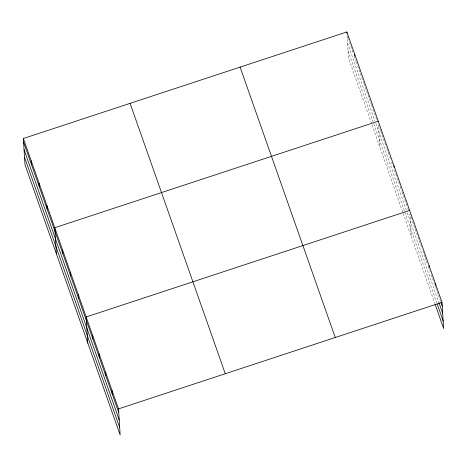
<?xml version="1.0" encoding="UTF-8"?>
<svg xmlns="http://www.w3.org/2000/svg" width="467" height="467" viewBox="0 0 467 467"><rect width="100%" height="100%" fill="white"/><g stroke="black" fill="none" stroke-linecap="round" stroke-linejoin="round"><path stroke-width="0.35" stroke-dasharray="2.33 1.75" d="M348.499 39.66L347.069 35.603L348.487 58.112L371.563 123.679M349.45 42.363L353.256 53.18M354.208 55.882L354.92 57.908L354.786 55.725M355.632 59.934L356.111 61.288M356.35 61.965L362.532 79.542M363.25 81.567L363.723 82.922M363.962 83.593L371.335 104.55M371.574 105.227L374.19 112.664M374.429 113.335L377.044 120.772M380.617 130.912L378.474 124.829L379.893 147.339M380.85 131.589L381.808 134.292M382.041 134.969L386.326 147.134M386.799 148.488L389.42 155.92M389.653 156.597L390.605 159.3M391.556 162.008L392.274 164.034M394.417 170.116L397.032 177.553M397.271 178.231L399.886 185.662M400.126 186.339L401.55 190.396M402.029 191.75L407.498 207.295M407.738 207.973L408.45 209.998M411.555 218.819L409.88 214.055L411.293 236.565M412.513 221.545L416.109 231.76M416.587 233.121L422.104 248.783M422.822 250.826L424.976 256.955M425.215 257.638L426.178 260.358M426.418 261.041L427.375 263.762M428.332 266.488L429.05 268.531M429.768 270.574L430.253 271.934M431.21 274.66L435.524 286.919M435.764 287.596L440.795 301.898M347.536 43.028L374.896 120.766M375.847 123.469L406.302 209.992M407.253 212.695L438.624 301.834M348.02 50.681L436.709 302.68M372.041 125.028L434.783 303.299"/><path stroke-width="0.7" d="M23.35 138.506L118.513 408.888L120.159 435.04L24.996 164.658L23.35 138.506L346.841 31.96L442.004 302.342L443.65 328.494L435.022 303.976M378.247 121.186L54.756 227.733L56.402 253.885M409.647 210.413L86.156 316.959L87.802 343.111M118.513 408.888L442.004 302.342M441.035 302.581L442.231 305.984M438.869 302.517L442.698 313.41M437.194 304.04L443.183 321.062M240.091 67.12L335.253 337.507M130.1 103.347L225.263 373.728M23.578 142.149L118.741 412.53M24.045 149.574L119.208 419.956M24.529 157.227L119.692 427.609M435.536 283.959L435.623 285.413M429.062 265.571L429.155 267.031M393.95 165.803L394.037 167.256M354.692 54.271L354.786 55.725M346.841 31.96L346.934 33.42M112.045 390.505L112.273 394.142M105.571 372.117L105.799 375.76M99.103 353.729L99.331 357.372M92.629 335.347L92.857 338.984M78.31 294.654L78.538 298.29M70.459 272.349L70.686 275.985M62.607 250.038L62.835 253.68M46.904 205.427L47.132 209.064M39.053 183.122L39.281 186.759M31.201 160.811L31.429 164.454"/></g></svg>
